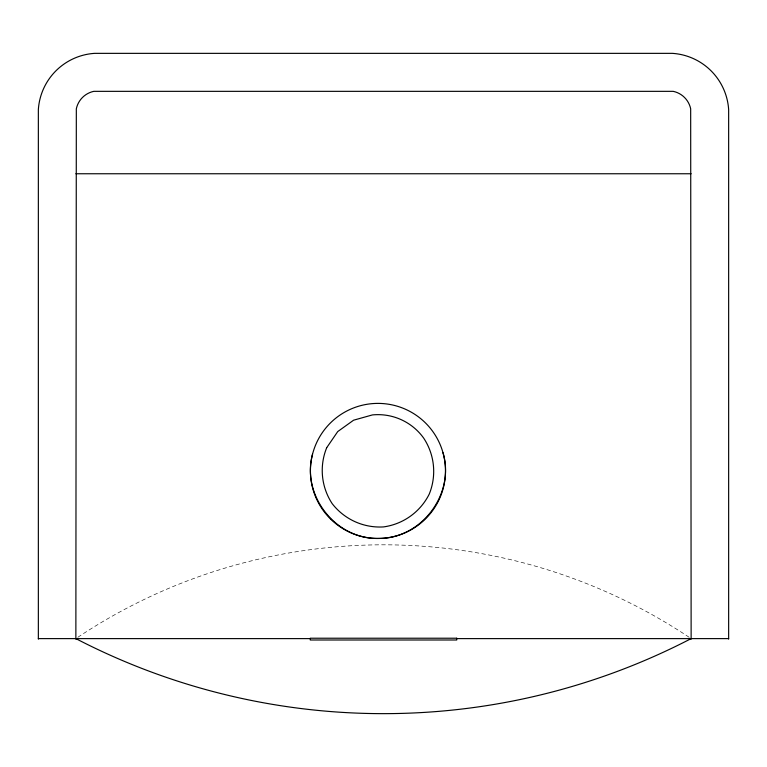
<?xml version="1.0" encoding="UTF-8"?>
<svg xmlns="http://www.w3.org/2000/svg" width="767" height="767" viewBox="0 0 767 767"><rect width="100%" height="100%" fill="white"/><g stroke="black" fill="none" stroke-linecap="round" stroke-linejoin="round"><path stroke-width="0.58" stroke-dasharray="3.83 2.88" d="M77.831 637.291A551.415 551.415 0 0 1 689.169 637.291"/><path stroke-width="1.15" d="M312.543 454.179C301.172 495.424 335.965 539.719 378.725 538.444C421.505 538.75 455.291 493.689 442.99 452.712M75.866 173.754L691.134 173.754M38.35 638.614L310.482 638.614M456.518 638.614L728.65 638.614M728.65 639.093L728.65 109.633A60.257 60.257 0 0 0 672.371 53.354L94.629 53.354A60.257 60.257 0 0 0 38.35 109.633L38.35 639.093M691.134 639.093L690.674 108.809A22.646 22.646 0 0 0 673.196 91.34L93.804 91.34A22.646 22.646 0 0 0 76.326 108.809L75.866 639.093M691.134 638.614A668.162 668.162 0 0 1 75.866 638.614M326.694 447.717C319.187 466.183 321.248 487.083 332.236 503.718C344.469 519.451 363.596 528.118 383.5 526.919C403.25 524.197 420.316 511.953 429.232 494.13C436.739 475.665 434.678 454.764 423.691 438.13A56.279 56.279 0 0 0 372.426 414.918L353.606 420.191L337.72 431.581L326.694 447.717M456.739 638.221L310.261 638.221L310.261 639.994L456.739 639.994L456.739 638.221M330.759 519.211A67.525 67.525 0 0 0 443.384 487.659A67.525 67.525 0 0 0 359.752 405.896A67.525 67.525 0 0 0 330.759 519.211"/></g></svg>
